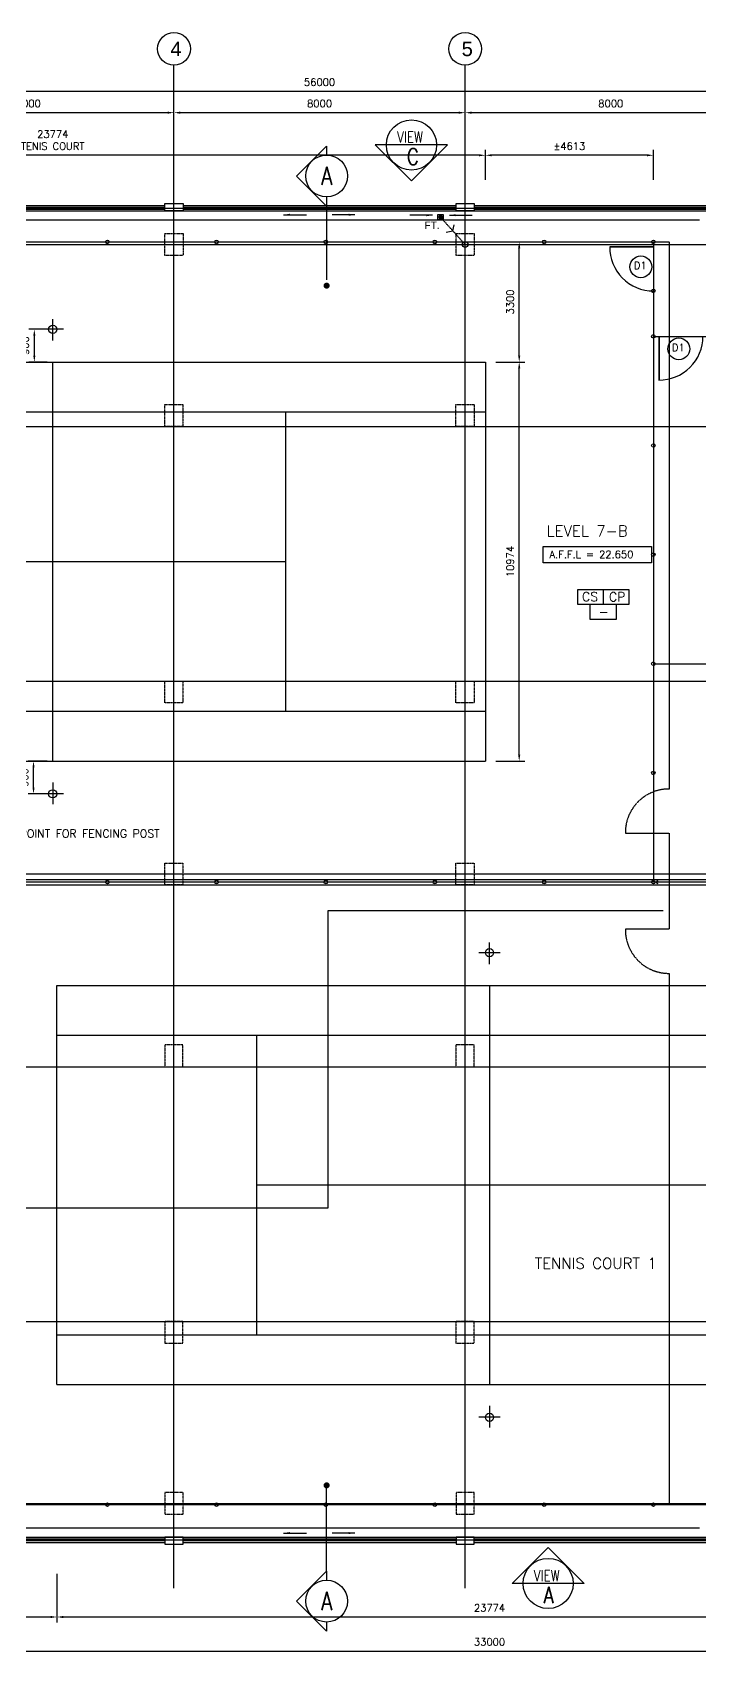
# Model space of a CAD drawing. Header units: millimetres. Extents: x -312260 to 194620, y -310600 to 21683.
# Drawn here: x 67433 to 85757, y -23429 to 21208 of the extents above; entities that cross this region are included whole.
import ezdxf
from ezdxf.enums import TextEntityAlignment as Align

# ---------------------------------------------------------------- set-up
doc = ezdxf.new("R2010")
doc.units = ezdxf.units.MM
doc.header["$LTSCALE"] = 5
doc.header["$MEASUREMENT"] = 0
doc.header["$PDMODE"] = 3
for name, pattern in [('CENTER', [2, 1.25, -0.25, 0.25, -0.25]), ('DASHDOT2', [0.5, 0.25, -0.125, 0, -0.125]), ('DASHEDX2', [1.5, 1, -0.5]), ('HIDDEN2', [0.1875, 0.125, -0.0625])]:
    doc.linetypes.add(name, pattern=pattern)
for name, color, linetype in [('col', 7, 'Continuous'), ('DIM', 7, 'Continuous'), ('DR', 1, 'Continuous'), ('DRAIN', 5, 'Continuous'), ('DW-T', 7, 'Continuous'), ('extension', 7, 'Continuous'), ('FE', 1, 'Fencing'), ('FIX', 5, 'Continuous'), ('GRID', 9, 'CENTER'), ('LEG-T', 7, 'Continuous'), ('LINE', 7, 'Continuous'), ('RAIL', 1, 'Continuous'), ('RWDP', 1, 'Continuous'), ('T35', 2, 'Continuous'), ('TEXT', 7, 'Continuous'), ('wall', 2, 'Continuous')]:
    doc.layers.add(name, color=color, linetype=linetype)
doc.styles.add('E', font='ROMANS.SHX', dxfattribs={"width": 0.9})
doc.styles.add('HELV', font='HELV.shx')
doc.styles.add('HELVL', font='HELVL.shx')
doc.styles.add('S100', font='ROMANS.shx', dxfattribs={"height": 200})
doc.linetypes.add('Fencing', pattern='A,3,-1.5,["/",Standard,S=1.8,R=0,X=-0.8,Y=-0.8],-1.5', length=6)
doc.dimstyles.new('S100', dxfattribs={"dimscale": 0, "dimtxt": 150, "dimasz": 175, "dimexe": 150, "dimexo": 150, "dimgap": 150, "dimtad": 1, "dimdec": 0, "dimzin": 0, "dimdsep": 46, "dimtxsty": 'S100', "dimcen": 0, "dimdle": 100, "dimclrd": 5, "dimclre": 5, "dimclrt": 1, "dimaunit": 1, "dimadec": 0, "dimazin": 0, "dimtfac": 1, "dimtdec": 0, "dimtofl": 0, "dimtmove": 1, "dimatfit": 3, "dimfxl": 1, "dimtolj": 1, "dimtzin": 0, "dimarcsym": 0})

# ---------------------------------------------------------------- blocks, each defined once
blk = doc.blocks.new('*D38')
at = {"layer": 'DEFPOINTS', "color": 0}
for p in [(79319, 19004), (79319, 19004), (87319, 19004)]:
    blk.add_point(p, dxfattribs=at)
at = {"layer": 'DIM', "color": 5, "lineweight": -2}
blk.add_line((87144, 19004), (79494, 19004), dxfattribs=at)
at = {"layer": 'DIM', "color": 5}
for points in [[(79494, 19033), (79494, 18974), (79319, 19004)], [(87144, 19033), (87144, 18974), (87319, 19004)]]:
    blk.add_solid(points, dxfattribs=at)
at = {"layer": 'DIM', "color": 1, "insert": (83319, 19254), "char_height": 200, "attachment_point": 5, "style": 'S100'}
blk.add_mtext('\\A1;8000', dxfattribs=at)
blk = doc.blocks.new('*D39')
at = {"layer": 'DEFPOINTS', "color": 0}
for p in [(71319, 19004), (71319, 19004), (79319, 19004)]:
    blk.add_point(p, dxfattribs=at)
at = {"layer": 'DIM', "color": 5, "lineweight": -2}
blk.add_line((79144, 19004), (71494, 19004), dxfattribs=at)
at = {"layer": 'DIM', "color": 5}
for points in [[(71494, 19033), (71494, 18974), (71319, 19004)], [(79144, 19033), (79144, 18974), (79319, 19004)]]:
    blk.add_solid(points, dxfattribs=at)
at = {"layer": 'DIM', "color": 1, "insert": (75319, 19254), "char_height": 200, "attachment_point": 5, "style": 'S100'}
blk.add_mtext('\\A1;8000', dxfattribs=at)
blk = doc.blocks.new('*D40')
at = {"layer": 'DEFPOINTS', "color": 0}
for p in [(63319, 19004), (63319, 19004), (71319, 19004)]:
    blk.add_point(p, dxfattribs=at)
at = {"layer": 'DIM', "color": 5, "lineweight": -2}
blk.add_line((71144, 19004), (63494, 19004), dxfattribs=at)
at = {"layer": 'DIM', "color": 5}
for points in [[(63494, 19033), (63494, 18974), (63319, 19004)], [(71144, 19033), (71144, 18974), (71319, 19004)]]:
    blk.add_solid(points, dxfattribs=at)
at = {"layer": 'DIM', "color": 1, "insert": (67319, 19254), "char_height": 200, "attachment_point": 5, "style": 'S100'}
blk.add_mtext('\\A1;8000', dxfattribs=at)
blk = doc.blocks.new('*D43')
at = {"layer": 'DEFPOINTS', "color": 0}
for p in [(103319, 19592), (47319, 17225), (103319, 17225)]:
    blk.add_point(p, dxfattribs=at)
at = {"layer": 'DIM', "color": 5, "lineweight": -2}
for p, q in [((47319, 17375), (47319, 19742)), ((103319, 17375), (103319, 19742)), ((47494, 19592), (103144, 19592))]:
    blk.add_line(p, q, dxfattribs=at)
at = {"layer": 'DIM', "color": 5}
for points in [[(47494, 19621), (47494, 19562), (47319, 19592)], [(103144, 19621), (103144, 19562), (103319, 19592)]]:
    blk.add_solid(points, dxfattribs=at)
at = {"layer": 'DIM', "color": 1, "insert": (75319, 19842), "char_height": 200, "attachment_point": 5, "style": 'S100'}
blk.add_mtext('\\A1;56000', dxfattribs=at)
blk = doc.blocks.new('FT')
at = {"layer": 'FIX', "color": 6, "linetype": 'Continuous'}
for p, q in [((-102883, 3505), (-102953, 3575)), ((-102875, 3524), (-102934, 3583)), ((-102878, 3553), (-102905, 3580)), ((-102916, 3485), (-102974, 3542)), ((-102947, 3489), (-102969, 3511)), ((-102897, 3492), (-102966, 3561))]:
    blk.add_line(p, q, dxfattribs=at)
blk.add_lwpolyline([(-102849, 3609), (-102999, 3609), (-102999, 3459), (-102849, 3459)], close=True, dxfattribs=at)
blk.add_circle((-102924, 3534), 50, dxfattribs=at)
blk = doc.blocks.new('*D52')
at = {"layer": 'DEFPOINTS', "color": 0}
for p in [(80008, 12151), (80804, 12151), (80008, 1181)]:
    blk.add_point(p, dxfattribs=at)
at = {"layer": 'DIM', "color": 5, "lineweight": -2}
for p, q in [((80158, 12151), (80954, 12151)), ((80804, 1356), (80804, 11976)), ((80158, 1181), (80954, 1181))]:
    blk.add_line(p, q, dxfattribs=at)
at = {"layer": 'DIM', "color": 5}
for points in [[(80774, 11976), (80833, 11976), (80804, 12151)], [(80774, 1356), (80833, 1356), (80804, 1181)]]:
    blk.add_solid(points, dxfattribs=at)
at = {"layer": 'DIM', "color": 1, "insert": (80554, 6666), "char_height": 200, "attachment_point": 5, "rotation": 90, "style": 'S100'}
blk.add_mtext('\\A1;10974', dxfattribs=at)
blk = doc.blocks.new('*D53')
at = {"layer": 'DEFPOINTS', "color": 0}
for p in [(80008, 15451), (80804, 15451), (80008, 12151)]:
    blk.add_point(p, dxfattribs=at)
at = {"layer": 'DIM', "color": 5, "lineweight": -2}
for p, q in [((80158, 15451), (80954, 15451)), ((80804, 12326), (80804, 15276)), ((80158, 12151), (80954, 12151))]:
    blk.add_line(p, q, dxfattribs=at)
at = {"layer": 'DIM', "color": 5}
for points in [[(80774, 15276), (80833, 15276), (80804, 15451)], [(80774, 12326), (80833, 12326), (80804, 12151)]]:
    blk.add_solid(points, dxfattribs=at)
at = {"layer": 'DIM', "color": 1, "insert": (80554, 13801), "char_height": 200, "attachment_point": 5, "rotation": 90, "style": 'S100'}
blk.add_mtext('\\A1;3300', dxfattribs=at)
blk = doc.blocks.new('*D54')
at = {"layer": 'DEFPOINTS', "color": 0}
for p in [(79874, 17833), (79874, 17005), (84489, 17005)]:
    blk.add_point(p, dxfattribs=at)
at = {"layer": 'DIM', "color": 5, "lineweight": -2}
for p, q in [((79874, 17155), (79874, 17983)), ((84489, 17155), (84489, 17983)), ((84314, 17833), (80049, 17833))]:
    blk.add_line(p, q, dxfattribs=at)
at = {"layer": 'DIM', "color": 5}
for points in [[(80049, 17862), (80049, 17804), (79874, 17833)], [(84314, 17862), (84314, 17804), (84489, 17833)]]:
    blk.add_solid(points, dxfattribs=at)
at = {"layer": 'DIM', "color": 1, "insert": (82181, 18083), "char_height": 200, "attachment_point": 5, "style": 'S100'}
blk.add_mtext('\\A1;%%P4613', dxfattribs=at)
blk = doc.blocks.new('*D55')
at = {"layer": 'DEFPOINTS', "color": 0}
for p in [(56104, 17833), (79874, 17833), (56104, 16656)]:
    blk.add_point(p, dxfattribs=at)
at = {"layer": 'DIM', "color": 5, "lineweight": -2}
for p, q in [((56104, 16806), (56104, 17983)), ((79699, 17833), (56279, 17833))]:
    blk.add_line(p, q, dxfattribs=at)
at = {"layer": 'DIM', "color": 5}
for points in [[(56279, 17862), (56279, 17804), (56104, 17833)], [(79699, 17862), (79699, 17804), (79874, 17833)]]:
    blk.add_solid(points, dxfattribs=at)
at = {"layer": 'DIM', "color": 1, "insert": (67989, 18249), "char_height": 200, "attachment_point": 5, "style": 'S100'}
blk.add_mtext('\\A1;23774\\PTENIS COURT', dxfattribs=at)
blk = doc.blocks.new('*D247')
at = {"layer": 'DEFPOINTS', "color": 0}
for p in [(63489, -21946), (96489, -21946), (96489, -23279)]:
    blk.add_point(p, dxfattribs=at)
at = {"layer": 'DIM', "color": 5, "lineweight": -2}
for p, q in [((63489, -22096), (63489, -23429)), ((96489, -22096), (96489, -23429)), ((63664, -23279), (96314, -23279))]:
    blk.add_line(p, q, dxfattribs=at)
at = {"layer": 'DIM', "color": 5}
for points in [[(63664, -23250), (63664, -23308), (63489, -23279)], [(96314, -23250), (96314, -23308), (96489, -23279)]]:
    blk.add_solid(points, dxfattribs=at)
at = {"layer": 'DIM', "color": 1, "insert": (79989, -23029), "char_height": 200, "attachment_point": 5, "style": 'S100'}
blk.add_mtext('\\A1;33000', dxfattribs=at)
blk = doc.blocks.new('*D248')
at = {"layer": 'DEFPOINTS', "color": 0}
for p in [(68104, -21010), (91874, -21010), (91874, -22343)]:
    blk.add_point(p, dxfattribs=at)
at = {"layer": 'DIM', "color": 5, "lineweight": -2}
for p, q in [((68104, -21160), (68104, -22493)), ((91874, -21160), (91874, -22493)), ((68279, -22343), (91699, -22343))]:
    blk.add_line(p, q, dxfattribs=at)
at = {"layer": 'DIM', "color": 5}
for points in [[(68279, -22314), (68279, -22373), (68104, -22343)], [(91699, -22314), (91699, -22373), (91874, -22343)]]:
    blk.add_solid(points, dxfattribs=at)
at = {"layer": 'DIM', "color": 1, "insert": (79989, -22093), "char_height": 200, "attachment_point": 5, "style": 'S100'}
blk.add_mtext('\\A1;23774', dxfattribs=at)
blk = doc.blocks.new('*D249')
at = {"layer": 'DEFPOINTS', "color": 0}
for p in [(63489, -21010), (68104, -21010), (68104, -22343)]:
    blk.add_point(p, dxfattribs=at)
at = {"layer": 'DIM', "color": 5, "lineweight": -2}
for p, q in [((63489, -21160), (63489, -22493)), ((68104, -21160), (68104, -22493)), ((63664, -22343), (67929, -22343))]:
    blk.add_line(p, q, dxfattribs=at)
at = {"layer": 'DIM', "color": 5}
for points in [[(63664, -22314), (63664, -22373), (63489, -22343)], [(67929, -22314), (67929, -22373), (68104, -22343)]]:
    blk.add_solid(points, dxfattribs=at)
at = {"layer": 'DIM', "color": 1, "insert": (65796, -22093), "char_height": 200, "attachment_point": 5, "style": 'S100'}
blk.add_mtext('\\A1;%%P4613', dxfattribs=at)
blk = doc.blocks.new('TENNIS COUTR')
at = {"layer": 'extension', "color": 1}
for p, q in [((0, 10970), (23770, 10970)), ((0, 0), (0, 10970)), ((11885, 10970), (11885, 0)), ((23770, 0), (23770, 10970)), ((0, 9600), (23770, 9600)), ((5485, 9600), (5485, 1370)), ((18285, 9600), (18285, 1370)), ((5485, 5485), (18285, 5485)), ((0, 1370), (23770, 1370)), ((0, 0), (23770, 0))]:
    blk.add_line(p, q, dxfattribs=at)
blk = doc.blocks.new('FEN1')
at = {"layer": 'FE', "color": 2, "linetype": 'Continuous', "ltscale": 0.25}
blk.add_lwpolyline([(0, 0), (33000, 0), (33000, 17110), (0, 17110), (0, 0)], dxfattribs=at)
at = {"layer": 'wall'}
for centre in [(0, 17110), (0, 17110), (3000, 17110), (6000, 17110), (9000, 17110), (12000, 17110), (15000, 17110), (18000, 17110), (21000, 17110), (24000, 17110), (27000, 17110), (30000, 17110), (33000, 17110), (0, 14110), (33000, 14110), (0, 11110), (33000, 11110), (0, 8110), (33000, 8110), (0, 5110), (33000, 5110), (0, 2110), (33000, 2110), (0, 0), (3000, 0), (6000, 0), (9000, 0), (12000, 0), (15000, 0), (18000, 0), (21000, 0), (24000, 0), (27000, 0), (30000, 0), (33000, 0)]:
    blk.add_circle(centre, 50, dxfattribs=at)
blk = doc.blocks.new('*D36')
at = {"layer": 'DEFPOINTS', "color": 0}
for p in [(67914, 13051), (68419, 13051), (68419, 12151)]:
    blk.add_point(p, dxfattribs=at)
at = {"layer": 'DIM', "color": 5, "lineweight": -2}
for p, q in [((68269, 13051), (67764, 13051)), ((67914, 12326), (67914, 12876)), ((68269, 12151), (67764, 12151))]:
    blk.add_line(p, q, dxfattribs=at)
at = {"layer": 'DIM', "color": 5}
for points in [[(67885, 12876), (67943, 12876), (67914, 13051)], [(67885, 12326), (67943, 12326), (67914, 12151)]]:
    blk.add_solid(points, dxfattribs=at)
at = {"layer": 'DIM', "color": 1, "insert": (67664, 12601), "char_height": 200, "attachment_point": 5, "rotation": 90, "style": 'S100'}
blk.add_mtext('\\A1;900', dxfattribs=at)
blk = doc.blocks.new('*D57')
at = {"layer": 'DEFPOINTS', "color": 0}
for p in [(67891, 1181), (68419, 1181), (68419, 281)]:
    blk.add_point(p, dxfattribs=at)
at = {"layer": 'DIM', "color": 5, "lineweight": -2}
for p, q in [((68269, 1181), (67741, 1181)), ((67891, 456), (67891, 1006)), ((68269, 281), (67741, 281))]:
    blk.add_line(p, q, dxfattribs=at)
at = {"layer": 'DIM', "color": 5}
for points in [[(67862, 1006), (67920, 1006), (67891, 1181)], [(67862, 456), (67920, 456), (67891, 281)]]:
    blk.add_solid(points, dxfattribs=at)
at = {"layer": 'DIM', "color": 1, "insert": (67641, 731), "char_height": 200, "attachment_point": 5, "rotation": 90, "style": 'S100'}
blk.add_mtext('\\A1;900', dxfattribs=at)
blk = doc.blocks.new('FEN2')
at = {"layer": 'FE', "color": 2, "linetype": 'Continuous', "ltscale": 0.25}
blk.add_lwpolyline([(33000, 0), (0, 0), (0, 17595), (33000, 17595), (33000, 0)], dxfattribs=at)
at = {"layer": 'RAIL', "color": 6}
blk.add_arc((33125, 0), 37.5, 90, 270, dxfattribs=at)
at = {"layer": 'wall'}
for centre in [(0, 17595), (3000, 17595), (6000, 17595), (9000, 17595), (12000, 17595), (15000, 17595), (18000, 17595), (21000, 17595), (24000, 17595), (27000, 17595), (30000, 17595), (33000, 17595), (33000, 15000), (0, 14595), (0, 11595), (33000, 12000), (33000, 9000), (0, 8595), (33000, 6000), (0, 5595), (33000, 3000), (0, 2595), (0, 0), (3000, 0), (6000, 0), (9000, 0)]:
    blk.add_circle(centre, 50, dxfattribs=at)
blk = doc.blocks.new('11')
at = {"layer": 'DR', "color": 8, "linetype": 'DASHEDX2', "ltscale": 2}
blk.add_lwpolyline([(-54550, -12485), (-54550, 2116, 0.417757), (-53350, 3327), (-54550, 3327), (-54550, 5973), (-53350, 5973, 0.417146), (-54550, 7185), (-54550, 22220), (-21550, 22220), (-21550, 7184, 0.417757), (-22750, 5973), (-21550, 5973), (-21550, 3327), (-22750, 3327, 0.417757), (-21550, 2116), (-21550, -12485), (-54550, -12485)], format="xyb", dxfattribs=at)
blk = doc.blocks.new('COURT 2')
at = {"layer": 'extension', "color": 1}
for p, q in [((0, 0), (0, -10970)), ((0, 0), (23770, 0)), ((0, 0), (0, -10970)), ((11885, -10970), (11885, 0)), ((23770, 0), (23770, -10970)), ((0, -1370), (23770, -1370)), ((5485, -9600), (5485, -1370)), ((18285, -9600), (18285, -1370)), ((5485, -5485), (18285, -5485)), ((0, -9600), (23770, -9600)), ((0, -10970), (23770, -10970))]:
    blk.add_line(p, q, dxfattribs=at)
at = {"layer": 'LINE', "color": 5, "linetype": 'Continuous'}
for p, q in [((12180.8, 900), (11589.2, 900)), ((11885, 587), (11885, 1178.6)), ((11885, -11557), (11885, -12148.6)), ((12180.8, -11870), (11589.2, -11870))]:
    blk.add_line(p, q, dxfattribs=at)
at = {"layer": 'LINE'}
for centre in [(11885, 900), (11885, -11870)]:
    blk.add_circle(centre, 112.5, dxfattribs=at)
at = {"layer": 'DIM'}
for base, p1, p2, picture, middle in [((11379.8, 900), (11885, 0), (11885, 900), '*D36', (11129.8, 450)), ((11356.7, -10970), (11885, -11870), (11885, -10970), '*D57', (11106.7, -11420))]:
    dim = blk.add_linear_dim(base=base, p1=p1, p2=p2, angle=90, dimstyle='S100', override={"dimscale": 1}, dxfattribs=at)
    dim.commit()
    dim.dimension.update_dxf_attribs({"geometry": picture, "text_midpoint": middle, "insert": (-56534.3, -12150.7)})

msp = doc.modelspace()

# ---------------------------------------------------------------- linework, layer by layer
at = {"color": 3}
for p, q in [((75513, 18085.4), (74688.4, 17260.8)), ((75513, 18085.4), (75513, 17838.4)), ((75513, 16436.3), (74688.4, 17260.8)), ((75513, 16688.4), (75513, 16436.3)), ((75513, 16436.3), (75513, 14407)), ((75513, -21085.1), (75513, -18724.9)), ((75513, -21085.1), (74688.4, -21909.7)), ((75513, -21085.1), (75513, -21332.1)), ((75513, -22734.2), (74688.4, -21909.7)), ((75513, -22482.1), (75513, -22734.2))]:
    msp.add_line(p, q, dxfattribs=at)
for p, q in [((78533.7, 18116.1), (77153.7, 18116.1)), ((83113.7, 5898.7), (83113.7, 5488)), ((83470, 5488), (83470, 5077.4)), ((82288.9, -21421), (80908.9, -21421))]:
    msp.add_line(p, q)
at = {"color": 3, "const_width": 83.6}
for points in [[(75471.2, 14249, 1), (75554.8, 14249, 1)], [(75471.2, -18724.9, 1), (75554.8, -18724.9, 1)]]:
    msp.add_lwpolyline(points, format="xyb", close=True, dxfattribs=at)
at = {"color": 1}
msp.add_lwpolyline([(81466.2, 7075.7), (84438.6, 7075.7), (84438.6, 6628.9), (81466.2, 6628.9)], close=True, dxfattribs=at)
at = {"color": 3}
msp.add_lwpolyline([(84762.4, -2933.3), (75550.4, -2933.3), (75550.4, -11103.6), (65648.4, -11103.6)], dxfattribs=at)
for centre, radius in [((77843.7, 18116.1), 690), ((75513, 17263.4), 575), ((81598.9, -21421), 690), ((75513, -21907.1), 575), ((75513, -21907.1), 575)]:
    msp.add_circle(centre, radius, dxfattribs=at)
at = {"layer": 'col', "color": 8, "linetype": 'HIDDEN2'}
for points in [[(71569.3, 15080.7), (71069.3, 15080.7), (71069.3, 15680.7), (71569.3, 15680.7)], [(79569.3, 15080.7), (79069.3, 15080.7), (79069.3, 15680.7), (79569.3, 15680.7)], [(71564, 10380.7), (71064, 10380.7), (71064, 10980.7), (71564, 10980.7)], [(79564, 10380.7), (79064, 10380.7), (79064, 10980.7), (79564, 10980.7)], [(71564, 2780.7), (71064, 2780.7), (71064, 3380.7), (71564, 3380.7)], [(71564, 2780.7), (71064, 2780.7), (71064, 3380.7), (71564, 3380.7)], [(79564, 2780.7), (79064, 2780.7), (79064, 3380.7), (79564, 3380.7)], [(79564, 2780.7), (79064, 2780.7), (79064, 3380.7), (79564, 3380.7)], [(71564, -2219.3), (71064, -2219.3), (71064, -1619.3), (71564, -1619.3)], [(79564, -2219.3), (79064, -2219.3), (79064, -1619.3), (79564, -1619.3)], [(71564, -6619.3), (71064, -6619.3), (71064, -7219.3), (71564, -7219.3)], [(79564, -6619.3), (79064, -6619.3), (79064, -7219.3), (79564, -7219.3)], [(79564, -6619.3), (79064, -6619.3), (79064, -7219.3), (79564, -7219.3)], [(71564, -14219.3), (71064, -14219.3), (71064, -14819.3), (71564, -14819.3)], [(79564, -14219.3), (79064, -14219.3), (79064, -14819.3), (79564, -14819.3)], [(71569.3, -18919.3), (71069.3, -18919.3), (71069.3, -19519.3), (71569.3, -19519.3)], [(79569.3, -18919.3), (79069.3, -18919.3), (79069.3, -19519.3), (79569.3, -19519.3)]]:
    msp.add_lwpolyline(points, close=True, dxfattribs=at)
at = {"layer": 'DR', "color": 5}
for p, q in [((84489, 15304.7), (83289, 15304.7)), ((84489, 15316.7), (83289.1, 15316.7)), ((84638.5, 12855.7), (84638.5, 11655.8)), ((84650.5, 12855.7), (84650.5, 11655.7))]:
    msp.add_line(p, q, dxfattribs=at)
for centre, start, end in [((84489, 15304.7), 179.42703, 270), ((84650.5, 12855.7), 269.42703, 0)]:
    msp.add_arc(centre, 1200, start, end, dxfattribs=at)
at = {"layer": 'DRAIN'}
for p, q in [((51772.7, 16055.7), (85756.7, 16055.7)), ((51772.7, -19894.3), (85756.7, -19894.3)), ((51772.7, -20144.3), (85756.7, -20144.3))]:
    msp.add_line(p, q, dxfattribs=at)
at = {"layer": 'DW-T', "color": 1, "linetype": 'Continuous'}
for centre in [(84144.3, 14766.8), (85188.5, 12511.1)]:
    msp.add_circle(centre, 300, dxfattribs=at)
at = {"layer": 'GRID', "linetype": 'CENTER', "ltscale": 2}
for p, q in [((71319.3, -21553.2), (71319.3, 20308)), ((79319.3, -21553.2), (79319.3, 20308)), ((43231.1, 16380.7), (108947.8, 16380.7)), ((40951.5, 15380.7), (108947.8, 15380.7)), ((40951.5, 10380.7), (108947.8, 10380.7)), ((40951.5, 3380.7), (108947.8, 3380.7)), ((40951.5, -1919.3), (108947.8, -1919.3)), ((40951.5, -7219.3), (108947.8, -7219.3)), ((40951.5, -14219.3), (108947.8, -14219.3)), ((40951.5, -19219.3), (108947.8, -19219.3)), ((43231.1, -20219.3), (108947.8, -20219.3))]:
    msp.add_line(p, q, dxfattribs=at)
at = {"layer": 'GRID', "color": 7, "linetype": 'ByBlock'}
for centre in [(71319.3, 20758), (79319.3, 20758)]:
    msp.add_circle(centre, 450, dxfattribs=at)
at = {"layer": 'LEG-T'}
for p, q in [((82416.6, 5898.7), (83810.9, 5898.7)), ((82416.6, 5488), (82416.6, 5898.7)), ((83810.9, 5898.7), (83810.9, 5488)), ((83810.9, 5488), (82416.6, 5488)), ((82757.5, 5077.4), (82757.5, 5488)), ((83470, 5077.4), (82757.5, 5077.4))]:
    msp.add_line(p, q, dxfattribs=at)
at = {"layer": 'LINE', "ltscale": 2}
for p, q in [((47569.3, 16305.7), (103069.3, 16305.7)), ((63569.3, 16455.7), (71069.3, 16455.7)), ((71569.3, 16455.7), (79069.3, 16455.7)), ((79069.3, 16505.7), (79569.3, 16505.7)), ((79569.3, 16455.7), (87069.3, 16455.7)), ((47569.3, -20144.3), (103069.3, -20144.3)), ((63569.3, -20294.3), (71069.3, -20294.3)), ((71569.3, -20294.3), (79069.3, -20294.3)), ((79069.3, -20344.3), (79569.3, -20344.3)), ((79569.3, -20294.3), (87069.3, -20294.3))]:
    msp.add_line(p, q, dxfattribs=at)
at = {"layer": 'LINE', "color": 2}
for p, q in [((71069.3, 16505.7), (71569.3, 16505.7)), ((71069.3, -20344.3), (71569.3, -20344.3))]:
    msp.add_line(p, q, dxfattribs=at)
at = {"layer": 'LINE', "color": 1}
for p, q in [((50419.3, -2069.3), (100219.3, -2069.3)), ((50419.3, -2219.3), (100219.4, -2219.3))]:
    msp.add_line(p, q, dxfattribs=at)
at = {"layer": 'LINE', "color": 5, "linetype": 'Continuous'}
for p, q in [((79989, -4397.3), (79989, -3805.7)), ((80284.8, -4084.3), (79693.2, -4084.3)), ((80284.8, -16854.3), (79693.2, -16854.3)), ((79989, -16541.2), (79989, -17132.8))]:
    msp.add_line(p, q, dxfattribs=at)
at = {"layer": 'LINE', "color": 2}
for points in [[(71069.3, 16505.7), (71569.3, 16505.7), (71569.3, 16305.7), (71069.3, 16305.7)], [(79069.3, 16505.7), (79569.3, 16505.7), (79569.3, 16305.7), (79069.3, 16305.7)], [(71069.3, -20344.3), (71569.3, -20344.3), (71569.3, -20144.3), (71069.3, -20144.3)], [(79069.3, -20344.3), (79569.3, -20344.3), (79569.3, -20144.3), (79069.3, -20144.3)]]:
    msp.add_lwpolyline(points, close=True, dxfattribs=at)
at = {"layer": 'LINE'}
for centre in [(79989, -4084.3), (79989, -16854.3)]:
    msp.add_circle(centre, 112.5, dxfattribs=at)
at = {"layer": 'RAIL', "color": 5, "ltscale": 1000}
for points in [[(63569.3, 16405.7), (71069.3, 16405.7)], [(63569.3, 16355.7), (71069.3, 16355.7)], [(71569.3, 16405.7), (79069.3, 16405.7)], [(71569.3, 16355.7), (79069.3, 16355.7)], [(79569.3, 16405.7), (87069.3, 16405.7)], [(79569.3, 16355.7), (87069.3, 16355.7)], [(63569.3, -20194.3), (71069.3, -20194.3)], [(63569.3, -20244.3), (71069.3, -20244.3)], [(71569.3, -20194.3), (79069.3, -20194.3)], [(71569.3, -20244.3), (79069.3, -20244.3)], [(79569.3, -20194.3), (87069.3, -20194.3)], [(79569.3, -20244.3), (87069.3, -20244.3)]]:
    msp.add_lwpolyline(points, dxfattribs=at)
at = {"layer": 'RWDP', "color": 2, "linetype": 'DASHDOT2'}
msp.add_line((79319.3, 15380.7), (78642.3, 16130.7), dxfattribs=at)
at = {"layer": 'RWDP'}
for p, q in [((78793, 15720.4), (78980.8, 15755.7)), ((78980.8, 15755.7), (79021.2, 15918.6))]:
    msp.add_line(p, q, dxfattribs=at)
msp.add_circle((79319.3, 15380.7), 75, dxfattribs=at)
at = {"layer": 'T35', "color": 3}
for p, q in [((76851.1, 18116.1), (77840.5, 17126.6)), ((77153.7, 18116.1), (76851.1, 18116.1)), ((78830, 18116.1), (77840.5, 17126.6)), ((78830, 18116.1), (78533.7, 18116.1)), ((80606.3, -21421), (81595.8, -20431.5)), ((82585.3, -21421), (81595.8, -20431.5)), ((75513, -21085.1), (74688.4, -21909.7)), ((75513, -21085.1), (75513, -21332.1)), ((80908.9, -21421), (80606.3, -21421)), ((82585.3, -21421), (82288.9, -21421)), ((75513, -22734.2), (74688.4, -21909.7)), ((75513, -22482.1), (75513, -22734.2))]:
    msp.add_line(p, q, dxfattribs=at)
at = {"layer": 'wall'}
for p, q in [((84489, 12855.7), (100219.4, 12855.7)), ((84489, 3855.7), (100219.4, 3855.7))]:
    msp.add_line(p, q, dxfattribs=at)
msp.add_circle((84489, 14104.7), 50, dxfattribs=at)

# ---------------------------------------------------------------- block references
at = {"layer": 'DIM', "linetype": 'DASHEDX2'}
msp.add_blockref('11', (106469.4, -6769.3), dxfattribs=at)
at = {"layer": 'wall', "xscale": -1, "rotation": 180}
msp.add_blockref('FT', (181566.6, 19664.7), dxfattribs=at)
at = {"layer": 'wall'}
for name, p in [('FEN2', (51489, -2144.3)), ('COURT 2', (56104, 12150.7)), ('FEN1', (63489, -19254.3)), ('TENNIS COUTR', (68104, -15954.3))]:
    msp.add_blockref(name, p, dxfattribs=at)

# ---------------------------------------------------------------- texts
at = {"color": 1, "style": 'HELVL'}
msp.add_text('FT.', height=200, rotation=0, dxfattribs=at).set_placement((78200.9, 15810.8))
at = {"layer": 'DW-T', "color": 7, "style": 'E'}
for p in [(83955.7, 14706.5), (84999.8, 12450.8)]:
    msp.add_text('D1', height=200, dxfattribs=at).set_placement(p)
at = {"layer": 'GRID', "color": 3, "linetype": 'ByBlock', "style": 'HELV'}
for s, p in [('4', (71220.8, 20557.7)), ('5', (79220.8, 20557.7))]:
    msp.add_text(s, height=400, dxfattribs=at).set_placement(p)
at = {"layer": 'LEG-T', "color": 2, "ltscale": 10, "style": 'S100'}
for s, p in [('CS', (82748.6, 5702.1, 1943.7)), ('CP', (83495.4, 5696.4, 1943.7)), ('-', (83124.8, 5280.4, 1943.7))]:
    msp.add_text(s, height=250, dxfattribs=at).set_placement(p, align=Align.MIDDLE)
at = {"layer": 'TEXT', "color": 2, "style": 'E', "width": 0.8}
for s, height, p in [('VIEW', 300, (77451.1, 18183.3)), ('C', 450, (77720.5, 17569.8)), ('VIEW', 300, (81206.4, -21353.8)), ('A', 450, (81475.8, -21967.2))]:
    msp.add_text(s, height=height, dxfattribs=at).set_placement(p)
at = {"layer": 'TEXT', "color": 4, "style": 'E', "width": 0.8}
for p in [(75362.5, 17016.4), (75362.5, -22154.1), (75362.5, -22154.1)]:
    msp.add_text('A', height=500, dxfattribs=at).set_placement(p)
at = {"layer": 'TEXT', "color": 3, "style": 'S100'}
msp.add_text('LEVEL 7-B', height=300, rotation=0, dxfattribs=at).set_placement((81559.4, 7356.6))
at = {"layer": 'TEXT', "color": 2, "style": 'S100'}
msp.add_text('A.F.F.L = 22.650', height=200, rotation=0, dxfattribs=at).set_placement((81635.3, 6762.8))
at = {"layer": 'TEXT', "color": 2, "style": 'E'}
msp.add_text('TENNIS COURT 1', height=300, dxfattribs=at).set_placement((81228.8, -12773.4))
at = {"layer": 'wall', "color": 2, "insert": (65599.3, -920), "char_height": 220, "attachment_point": 7, "style": 'S100'}
msp.add_mtext('\\A1;SET-OUT POINT FOR FENCING POST', dxfattribs=at)

# ---------------------------------------------------------------- dimensions: what is measured, and where the dimension line sits
at = {"layer": 'DIM'}
for p1, p2, distance, override, picture, middle in [((47319.4, 17224.5), (103319.3, 17224.5), 2367, {"dimscale": 1}, '*D43', (75319.4, 19841.5)), ((63489, -21945.8), (96489, -21945.8), -1333.5, {"dimscale": 1, "dimtxt": 220}, '*D247', (79989, -23029.3))]:
    dim = msp.add_aligned_dim(p1=p1, p2=p2, distance=distance, dimstyle='S100', override=override, dxfattribs=at)
    dim.commit()
    dim.dimension.update_dxf_attribs({"geometry": picture, "text_midpoint": middle})
for base, p1, p2, picture, middle in [((63319.3, 19003.5), (71319.3, 19003.5), (63319.3, 19003.5), '*D40', (67319.3, 19253.5)), ((71319.3, 19003.5), (79319.3, 19003.5), (71319.3, 19003.5), '*D39', (75319.3, 19253.5)), ((79319.3, 19003.5), (87319.3, 19003.5), (79319.3, 19003.5), '*D38', (83319.3, 19253.5))]:
    dim = msp.add_linear_dim(base=base, p1=p1, p2=p2, dimstyle='S100', override={"dimscale": 1}, dxfattribs=at)
    dim.commit()
    dim.dimension.update_dxf_attribs({"geometry": picture, "text_midpoint": middle})
dim = msp.add_linear_dim(base=(56104, 17832.7), p1=(79874, 17832.7), p2=(56104, 16656.1), text='23774\\PTENIS COURT', dimstyle='S100', override={"dimscale": 1}, dxfattribs=at)
dim.commit()
dim.dimension.update_dxf_attribs({"geometry": '*D55', "text_midpoint": (67989, 17832.7), "dimtype": 160})
dim = msp.add_linear_dim(base=(79874, 17832.7), p1=(84489, 17004.7), p2=(79874, 17004.7), text='%%P4613', dimstyle='S100', override={"dimscale": 1}, dxfattribs=at)
dim.commit()
dim.dimension.update_dxf_attribs({"geometry": '*D54', "text_midpoint": (82181.5, 18082.7)})
dim = msp.add_linear_dim(base=(80803.6, 15450.7), p1=(80007.6, 12150.7), p2=(80007.6, 15450.7), angle=90, dimstyle='S100', override={"dimscale": 1}, dxfattribs=at)
dim.commit()
dim.dimension.update_dxf_attribs({"geometry": '*D53', "text_midpoint": (80553.6, 13800.7)})
dim = msp.add_linear_dim(base=(80803.6, 12150.7), p1=(80007.6, 1180.7), p2=(80007.6, 12150.7), angle=90, text='10974', dimstyle='S100', override={"dimscale": 1}, dxfattribs=at)
dim.commit()
dim.dimension.update_dxf_attribs({"geometry": '*D52', "text_midpoint": (80553.6, 6665.7)})
for p1, p2, text, picture, middle in [((63489, -21009.9), (68104, -21009.9), '%%P4613', '*D249', (65796.5, -22093.4)), ((68104, -21009.9), (91874, -21009.9), '23774', '*D248', (79989, -22093.4))]:
    dim = msp.add_aligned_dim(p1=p1, p2=p2, distance=-1333.5, text=text, dimstyle='S100', override={"dimscale": 1, "dimtxt": 220}, dxfattribs=at)
    dim.commit()
    dim.dimension.update_dxf_attribs({"geometry": picture, "text_midpoint": middle})

# ---------------------------------------------------------------- leaders
at = {"layer": 'RWDP'}
for points in [[(74332.7, 16197.9), (74956.4, 16197.9)], [(76292.3, 16197.9), (75668.6, 16197.9)], [(78425.7, 16185.5), (77801.9, 16185.5)], [(78887.5, 16185.5), (79511.3, 16185.5)], [(74332.7, -20036.4), (74956.4, -20036.4)], [(76292.3, -20036.4), (75668.6, -20036.4)]]:
    msp.add_leader(points, dimstyle='S100', override={"dimscale": 1, "dimtad": 0}, dxfattribs=at)

doc.saveas('drawing.dxf')
